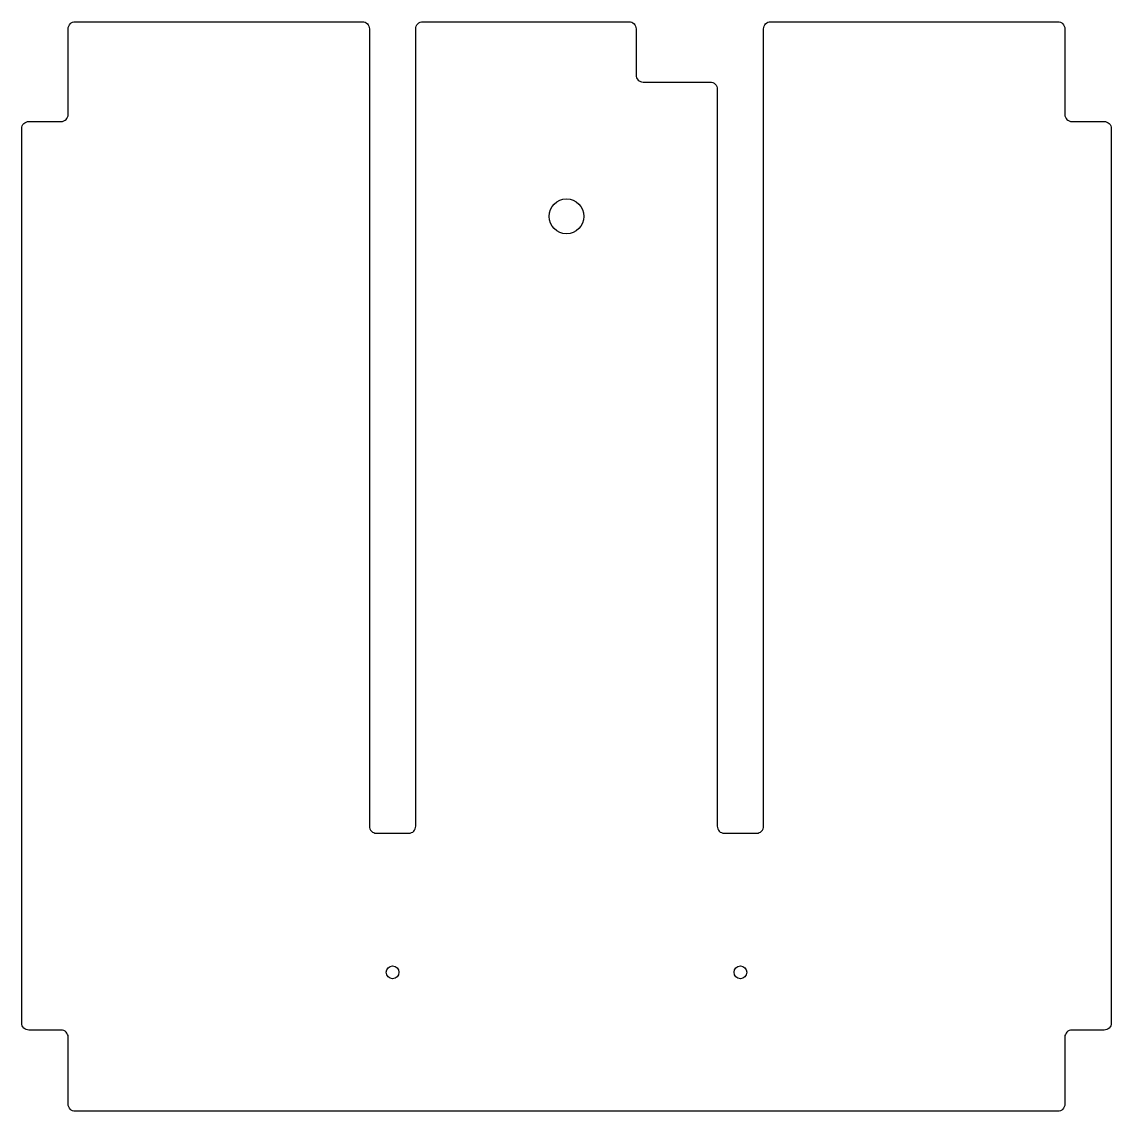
# Model space of a CAD drawing. Header units: millimetres. Extents: x -490 to -20, y -490 to -20.
import ezdxf

# ---------------------------------------------------------------- set-up
doc = ezdxf.new("R2010")
doc.units = ezdxf.units.MM
doc.layers.get('0').update_dxf_attribs({"linetype": 'CONTINUOUS'})

msp = doc.modelspace()

# ---------------------------------------------------------------- linework, layer by layer
msp.add_lwpolyline([(-193, -46.2, -0.414214), (-190, -49.2), (-190, -367.1, 0.414214), (-187, -370.1), (-173, -370.1, 0.414214), (-170, -367.1), (-170, -23.2, -0.414214), (-167, -20.2), (-43.1, -20.2, -0.414214), (-40.1, -23.2), (-40.1, -60.2, 0.414214), (-37.1, -63.2), (-23.1, -63.2, -0.414214), (-20.1, -66.2), (-20.1, -452, -0.414214), (-23.1, -455), (-37.1, -455, 0.414214), (-40.1, -458), (-40.1, -487, -0.414214), (-43.1, -490), (-466.9, -490, -0.414214), (-469.9, -487), (-469.9, -458, 0.414214), (-472.9, -455), (-486.9, -455, -0.414214), (-489.9, -452), (-489.9, -66.2, -0.414214), (-486.9, -63.2), (-472.9, -63.2, 0.414214), (-469.9, -60.2), (-469.9, -23.2, -0.414214), (-466.9, -20.2), (-343, -20.2, -0.414214), (-340, -23.2), (-340, -367.1, 0.414214), (-337, -370.1), (-323, -370.1, 0.414214), (-320, -367.1), (-320, -23.2, -0.414214), (-317, -20.2), (-228, -20.2, -0.414214), (-225, -23.2), (-225, -43.2, 0.414214), (-222, -46.2)], format="xyb", close=True)
for centre, radius in [((-255, -104.1), 7.5), ((-330, -430.1), 2.75), ((-180, -430.1), 2.75)]:
    msp.add_circle(centre, radius)

doc.saveas('drawing.dxf')
